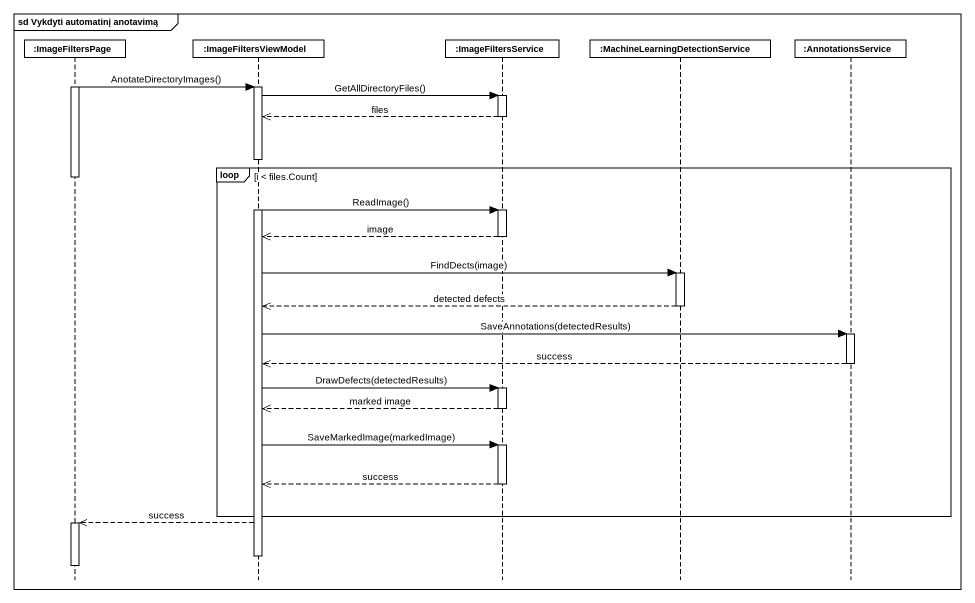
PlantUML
@startuml
mainframe sd Vykdyti automatinį anotavimą
hide footbox
participant ":ImageFiltersPage" as ImageFiltersPage
participant ":ImageFiltersViewModel" as ImageFiltersViewModel
participant ":ImageFiltersService" as ImageFiltersService
participant ":MachineLearningDetectionService" as MachineLearningDetectionServ
participant ":AnnotationsService" as AnnotationsService

activate ImageFiltersPage
ImageFiltersPage -> ImageFiltersViewModel : AnotateDirectoryImages()
activate ImageFiltersViewModel
ImageFiltersViewModel -> ImageFiltersService : GetAllDirectoryFiles()
activate ImageFiltersService
ImageFiltersService -->> ImageFiltersViewModel : files
deactivate ImageFiltersService
loop i < files.Count
  deactivate ImageFiltersPage
  ImageFiltersViewModel -> ImageFiltersService : ReadImage()
  activate ImageFiltersService
  ImageFiltersService -->> ImageFiltersViewModel : image
  deactivate ImageFiltersService
  ImageFiltersViewModel -> MachineLearningDetectionServ : FindDects(image)
  activate MachineLearningDetectionServ
  MachineLearningDetectionServ -->> ImageFiltersViewModel : detected defects
  deactivate MachineLearningDetectionServ
  ImageFiltersViewModel -> AnnotationsService : SaveAnnotations(detectedResults)
  activate AnnotationsService
  AnnotationsService -->> ImageFiltersViewModel : success
  deactivate AnnotationsService
  ImageFiltersViewModel -> ImageFiltersService : DrawDefects(detectedResults)
  activate ImageFiltersService
  ImageFiltersService -->> ImageFiltersViewModel : marked image
  deactivate ImageFiltersService
  ImageFiltersViewModel -> ImageFiltersService : SaveMarkedImage(markedImage)
  activate ImageFiltersService
  ImageFiltersService -->> ImageFiltersViewModel : success
  deactivate ImageFiltersService
end
ImageFiltersViewModel -->> ImageFiltersPage : success
activate ImageFiltersPage
deactivate ImageFiltersViewModel
deactivate ImageFiltersPage
@enduml
